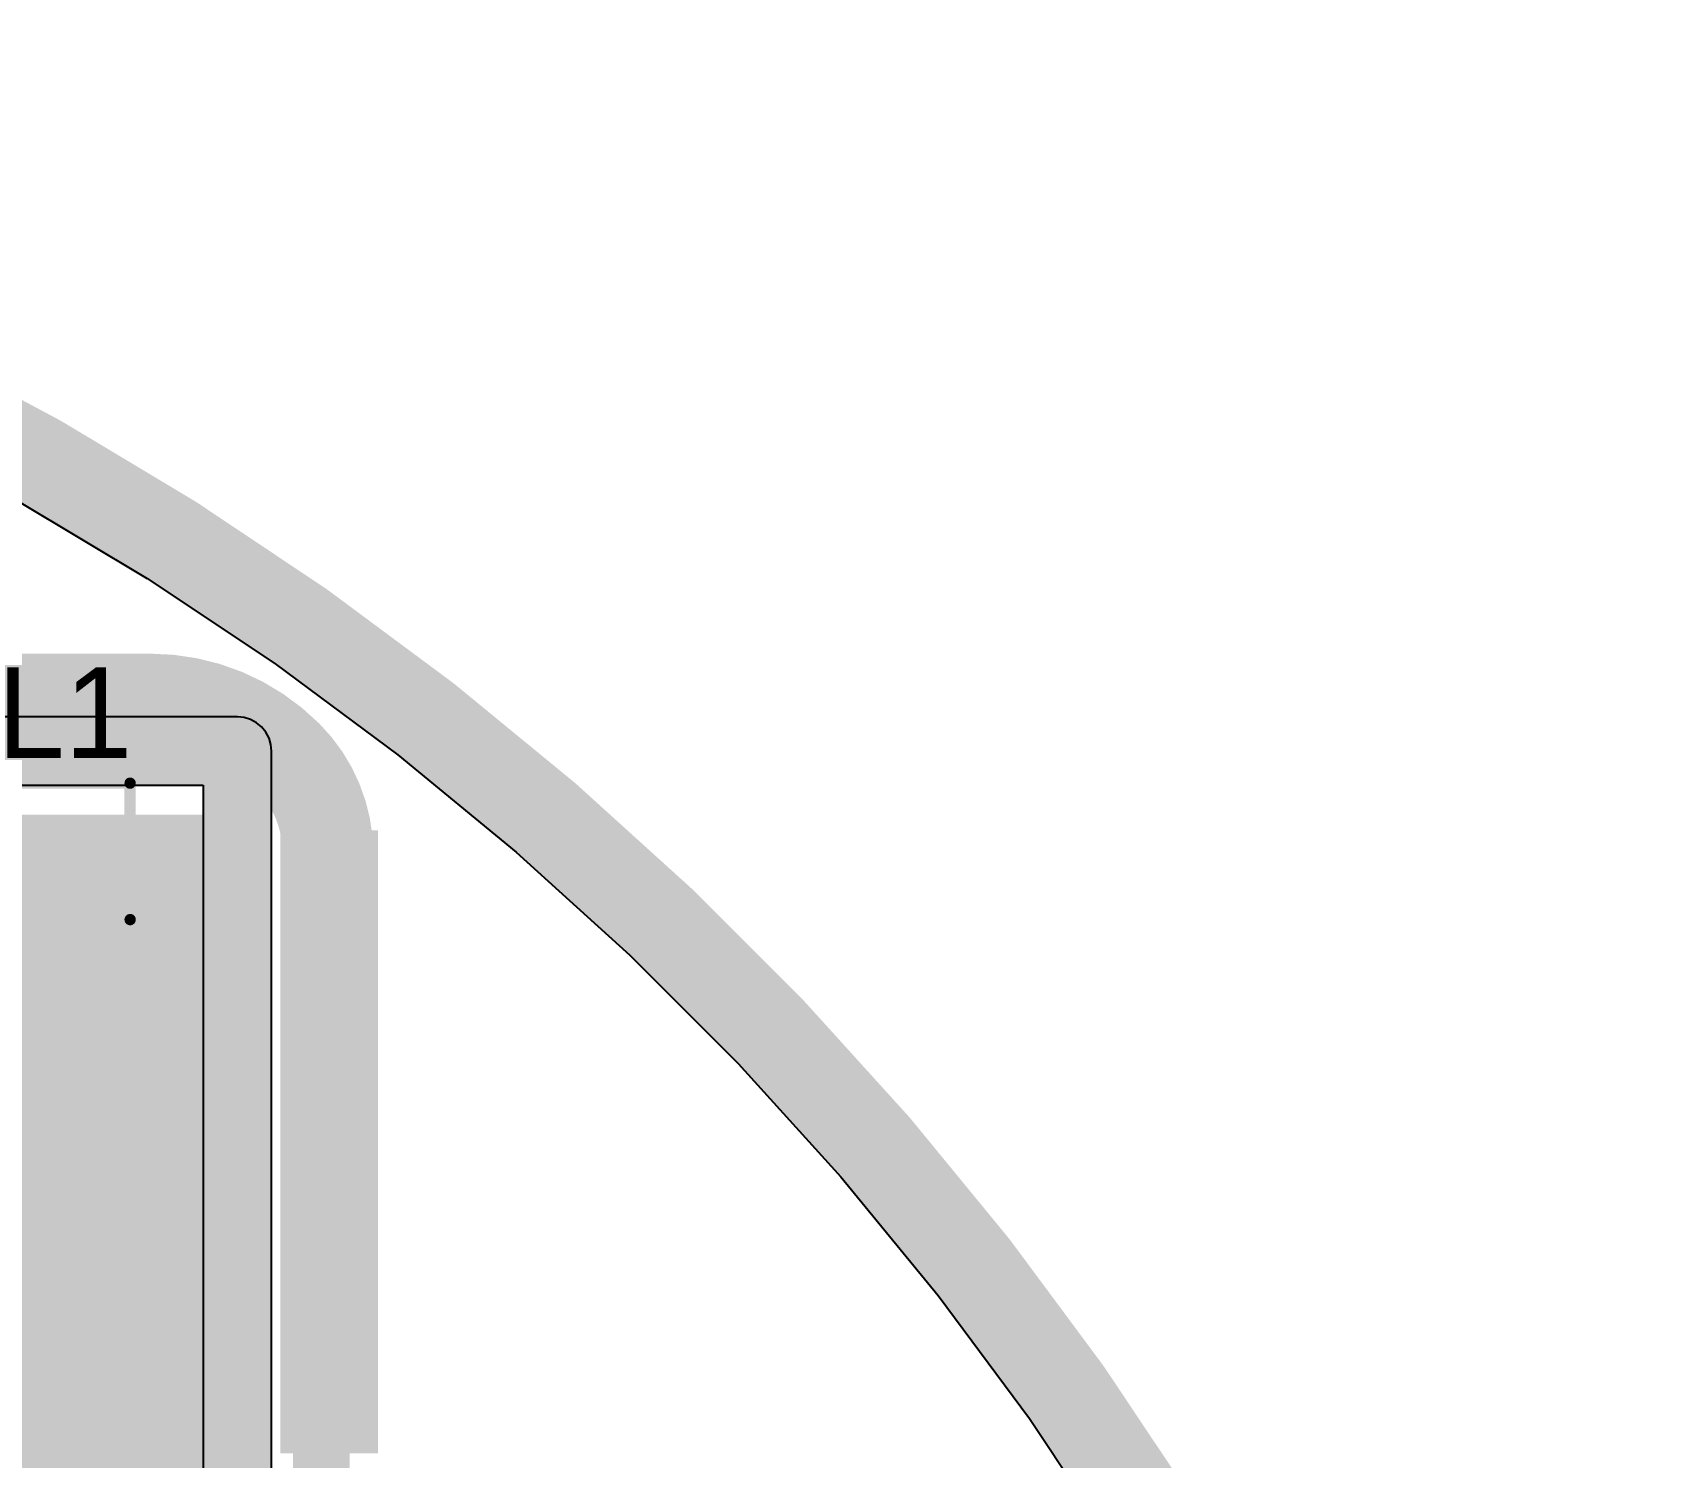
# Model space of a CAD drawing. Header units: millimetres. Extents: x 2.49 to 5.32, y 1.64 to 4.48.
# Drawn here: x 4.593 to 5.311, y 3.838 to 4.467 of the extents above; entities that cross this region are included whole.
import ezdxf

# ---------------------------------------------------------------- set-up
doc = ezdxf.new("R2010")
doc.units = ezdxf.units.MM
doc.header["$MEASUREMENT"] = 0
for name, color, linetype in [('BottomLayer', 5, 'Continuous'), ('BottomOverlay', 54, 'Continuous'), ('BottomPaste', 16, 'Continuous'), ('BottomSolder', 6, 'Continuous'), ('InternalPlane1', 76, 'Continuous'), ('InternalPlane2', 16, 'Continuous'), ('Mechanical2', 216, 'Continuous'), ('MultiLayer', 9, 'Continuous'), ('TopLayer', 1, 'Continuous'), ('TopOverlay', 2, 'Continuous'), ('TopPaste', 8, 'Continuous'), ('TopSolder', 216, 'Continuous'), ('ViaHoleLayer', 16, 'Continuous')]:
    doc.layers.add(name, color=color, linetype=linetype)

# ---------------------------------------------------------------- blocks, each defined once
blk = doc.blocks.new('SPM10054T_680M_HZ_26')
at = {"layer": 'TopLayer'}
for points in [[(-0.26968, -0.09449), (-0.12008, -0.09449), (-0.26968, 0.09449), (-0.12008, 0.09449)], [(0.12008, -0.09449), (0.26969, -0.09449), (0.12008, 0.09449), (0.26969, 0.09449)]]:
    blk.add_solid(points, dxfattribs=at)
at = {"layer": 'TopOverlay', "const_width": 0.005}
for points in [[(0, 0.19685), (-0.21063, 0.19685)], [(-0.21063, 0.19685), (-0.21063, 0.13663)], [(0.21063, 0.19685), (0, 0.19685)], [(0.21063, 0.19685), (0.21063, 0.13663)], [(-0.21063, -0.13663), (-0.21063, -0.19685)], [(0.21063, -0.13663), (0.21063, -0.19685)], [(0, -0.19685), (-0.21063, -0.19685)], [(0.21063, -0.19685), (0, -0.19685)]]:
    blk.add_lwpolyline(points, dxfattribs=at)
at = {"layer": 'TopOverlay', "const_width": 0.0025}
for points in [[(-0.21188, 0.19685, 1), (-0.20938, 0.19685, 1)], [(-0.21188, 0.19685, 1), (-0.20938, 0.19685, 1)], [(-0.00125, 0.19685, 1), (0.00125, 0.19685, 1)], [(-0.00125, 0.19685, 1), (0.00125, 0.19685, 1)], [(0.20938, 0.19685, 1), (0.21188, 0.19685, 1)], [(0.20938, 0.19685, 1), (0.21188, 0.19685, 1)], [(-0.21188, 0.13663, 1), (-0.20938, 0.13663, 1)], [(0.20938, 0.13663, 1), (0.21188, 0.13663, 1)], [(-0.21188, -0.13663, 1), (-0.20938, -0.13663, 1)], [(0.20938, -0.13663, 1), (0.21188, -0.13663, 1)], [(-0.21188, -0.19685, 1), (-0.20938, -0.19685, 1)], [(-0.21188, -0.19685, 1), (-0.20938, -0.19685, 1)], [(-0.00125, -0.19685, 1), (0.00125, -0.19685, 1)], [(-0.00125, -0.19685, 1), (0.00125, -0.19685, 1)], [(0.20938, -0.19685, 1), (0.21188, -0.19685, 1)], [(0.20938, -0.19685, 1), (0.21188, -0.19685, 1)]]:
    blk.add_lwpolyline(points, format="xyb", close=True, dxfattribs=at)
at = {"layer": 'TopPaste'}
for points in [[(-0.26968, -0.09449), (-0.12008, -0.09449), (-0.26968, 0.09449), (-0.12008, 0.09449)], [(0.12008, -0.09449), (0.26969, -0.09449), (0.12008, 0.09449), (0.26969, 0.09449)]]:
    blk.add_solid(points, dxfattribs=at)
at = {"layer": 'TopSolder'}
for points in [[(-0.27185, -0.09665), (-0.11791, -0.09665), (-0.27185, 0.09665), (-0.11791, 0.09665)], [(0.11791, -0.09665), (0.27185, -0.09665), (0.11791, 0.09665), (0.27185, 0.09665)]]:
    blk.add_solid(points, dxfattribs=at)
blk = doc.blocks.new('VS_30WQ04FNTR_M3_B_87')
at = {"layer": 'BottomLayer'}
for points in [[(-0.1237, 0.11545), (-0.0637, 0.11545), (-0.1237, 0.20522), (-0.0637, 0.20522)], [(0.0637, 0.11545), (0.1237, 0.11545), (0.0637, 0.20522), (0.1237, 0.20522)], [(-0.13268, -0.28297), (0.13268, -0.28297), (-0.13268, -0.0377), (0.13268, -0.0377)]]:
    blk.add_solid(points, dxfattribs=at)
at = {"layer": 'BottomOverlay'}
for points, const_width in [([(-0.08325, 0.228, 1), (-0.10325, 0.228, 1)], 0.01), ([(-0.10575, 0.228, 1), (-0.10075, 0.228, 1)], 0.005), ([(-0.08575, 0.228, 1), (-0.08075, 0.228, 1)], 0.005), ([(-0.12825, 0.07894, 1), (-0.12575, 0.07894, 1)], 0.0025), ([(-0.12825, 0.07894, 1), (-0.12575, 0.07894, 1)], 0.0025), ([(0.12667, 0.07894, 1), (0.12917, 0.07894, 1)], 0.0025), ([(0.12667, 0.07894, 1), (0.12917, 0.07894, 1)], 0.0025), ([(-0.12825, -0.03, 1), (-0.12575, -0.03, 1)], 0.0025), ([(0.12667, -0.03, 1), (0.12917, -0.03, 1)], 0.0025)]:
    blk.add_lwpolyline(points, format="xyb", close=True, dxfattribs=dict(at, const_width=const_width))
at = {"layer": 'BottomOverlay', "const_width": 0.005}
for points in [[(-0.127, 0.07894), (0.12792, 0.07894)], [(-0.127, 0.07894), (-0.127, -0.03)], [(0.12792, 0.07894), (0.12792, -0.03)]]:
    blk.add_lwpolyline(points, dxfattribs=at)
at = {"layer": 'BottomPaste'}
for points in [[(-0.1237, 0.11545), (-0.0637, 0.11545), (-0.1237, 0.20522), (-0.0637, 0.20522)], [(0.0637, 0.11545), (0.1237, 0.11545), (0.0637, 0.20522), (0.1237, 0.20522)], [(-0.13268, -0.28297), (0.13268, -0.28297), (-0.13268, -0.0377), (0.13268, -0.0377)]]:
    blk.add_solid(points, dxfattribs=at)
at = {"layer": 'BottomSolder'}
for points in [[(-0.1277, 0.11145), (-0.0597, 0.11145), (-0.1277, 0.20922), (-0.0597, 0.20922)], [(0.0597, 0.11145), (0.1277, 0.11145), (0.0597, 0.20922), (0.1277, 0.20922)], [(-0.13668, -0.28697), (0.13668, -0.28697), (-0.13668, -0.0337), (0.13668, -0.0337)]]:
    blk.add_solid(points, dxfattribs=at)

msp = doc.modelspace()

# ---------------------------------------------------------------- linework, layer by layer
at = {"layer": 'BottomLayer', "const_width": 0.01181}
for points in [[(4.60409, 4.09767, 1), (4.61591, 4.09767, 1)], [(4.63762, 4.09767, 1), (4.64943, 4.09767, 1)]]:
    msp.add_lwpolyline(points, format="xyb", close=True, dxfattribs=at)
at = {"layer": 'BottomLayer'}
msp.add_solid([(4.427, 3.759), (4.675, 3.759), (4.427, 4.122), (4.675, 4.122)], dxfattribs=at)
at = {"layer": 'BottomSolder', "const_width": 0.01581}
for points in [[(4.60209, 4.09767, 1), (4.61791, 4.09767, 1)], [(4.63562, 4.09767, 1), (4.65143, 4.09767, 1)]]:
    msp.add_lwpolyline(points, format="xyb", close=True, dxfattribs=at)
at = {"layer": 'InternalPlane1'}
for p, q in [((4.58519, 4.26094), (4.6432, 4.22617)), ((4.6432, 4.22617), (4.69944, 4.1886)), ((4.69944, 4.1886), (4.75376, 4.14831)), ((4.683, 4.16507), (3.832, 4.16507)), ((4.68594, 4.16478), (4.683, 4.16507)), ((4.68877, 4.16393), (4.68594, 4.16478)), ((4.69137, 4.16253), (4.68877, 4.16393)), ((4.69366, 4.16066), (4.69137, 4.16253)), ((4.69553, 4.15837), (4.69366, 4.16066)), ((4.69693, 4.15577), (4.69553, 4.15837)), ((4.69778, 4.15294), (4.69693, 4.15577)), ((4.69807, 4.15), (4.69778, 4.15294)), ((4.69807, 3.76307), (4.69807, 4.15)), ((4.75376, 4.14831), (4.80604, 4.1054)), ((4.05607, 4.13493), (4.66793, 4.13493)), ((4.66793, 4.13493), (4.66793, 3.76307)), ((4.80604, 4.1054), (4.85616, 4.05998)), ((4.85616, 4.05998), (4.90398, 4.01216)), ((4.90398, 4.01216), (4.9494, 3.96204)), ((4.9494, 3.96204), (4.99231, 3.90976)), ((4.99231, 3.90976), (5.0326, 3.85544)), ((5.0326, 3.85544), (5.07017, 3.7992))]:
    msp.add_line(p, q, dxfattribs=at)
for points, const_width in [([(4.53458, 4.31078), (4.5951, 4.27843)], 0.04), ([(4.5951, 4.27843), (4.65396, 4.24315)], 0.04), ([(4.65396, 4.24315), (4.71101, 4.20503)], 0.04), ([(4.71101, 4.20503), (4.76613, 4.16415)], 0.04), ([(4.76613, 4.16415), (4.81917, 4.12062)], 0.04), ([(4.041, 4.15), (4.683, 4.15)], 0.03), ([(4.683, 3.748), (4.683, 4.15)], 0.03), ([(4.81917, 4.12062), (4.87002, 4.07454)], 0.04), ([(4.87002, 4.07454), (4.91854, 4.02602)], 0.04), ([(4.91854, 4.02602), (4.96462, 3.97517)], 0.04), ([(4.96462, 3.97517), (5.00815, 3.92213)], 0.04), ([(5.00815, 3.92213), (5.04903, 3.86701)], 0.04), ([(5.04903, 3.86701), (5.08716, 3.80996)], 0.04)]:
    msp.add_lwpolyline(points, dxfattribs=dict(at, const_width=const_width))
for points, const_width in [([(4.5851, 4.27843, 1), (4.6051, 4.27843, 1)], 0.02), ([(4.5851, 4.27843, 1), (4.6051, 4.27843, 1)], 0.02), ([(4.64396, 4.24315, 1), (4.66396, 4.24315, 1)], 0.02), ([(4.64396, 4.24315, 1), (4.66396, 4.24315, 1)], 0.02), ([(4.70101, 4.20503, 1), (4.72101, 4.20503, 1)], 0.02), ([(4.70101, 4.20503, 1), (4.72101, 4.20503, 1)], 0.02), ([(4.75613, 4.16415, 1), (4.77613, 4.16415, 1)], 0.02), ([(4.75613, 4.16415, 1), (4.77613, 4.16415, 1)], 0.02), ([(4.6755, 4.15, 1), (4.6905, 4.15, 1)], 0.015), ([(4.6755, 4.15, 1), (4.6905, 4.15, 1)], 0.015), ([(4.80917, 4.12062, 1), (4.82917, 4.12062, 1)], 0.02), ([(4.80917, 4.12062, 1), (4.82917, 4.12062, 1)], 0.02), ([(4.86002, 4.07454, 1), (4.88002, 4.07454, 1)], 0.02), ([(4.86002, 4.07454, 1), (4.88002, 4.07454, 1)], 0.02), ([(4.90854, 4.02602, 1), (4.92854, 4.02602, 1)], 0.02), ([(4.90854, 4.02602, 1), (4.92854, 4.02602, 1)], 0.02), ([(4.95462, 3.97517, 1), (4.97462, 3.97517, 1)], 0.02), ([(4.95462, 3.97517, 1), (4.97462, 3.97517, 1)], 0.02), ([(4.99815, 3.92213, 1), (5.01815, 3.92213, 1)], 0.02), ([(4.99815, 3.92213, 1), (5.01815, 3.92213, 1)], 0.02), ([(5.03903, 3.86701, 1), (5.05903, 3.86701, 1)], 0.02), ([(5.03903, 3.86701, 1), (5.05903, 3.86701, 1)], 0.02)]:
    msp.add_lwpolyline(points, format="xyb", close=True, dxfattribs=dict(at, const_width=const_width))
at = {"layer": 'InternalPlane2'}
for p, q in [((4.58519, 4.26094), (4.6432, 4.22617)), ((4.6432, 4.22617), (4.69944, 4.1886)), ((4.69944, 4.1886), (4.75376, 4.14831)), ((4.75376, 4.14831), (4.80604, 4.1054)), ((4.80604, 4.1054), (4.85616, 4.05998)), ((4.85616, 4.05998), (4.90398, 4.01216)), ((4.90398, 4.01216), (4.9494, 3.96204)), ((4.9494, 3.96204), (4.99231, 3.90976)), ((4.99231, 3.90976), (5.0326, 3.85544)), ((5.0326, 3.85544), (5.07017, 3.7992))]:
    msp.add_line(p, q, dxfattribs=at)
at = {"layer": 'InternalPlane2', "const_width": 0.04}
for points in [[(4.53458, 4.31078), (4.5951, 4.27843)], [(4.5951, 4.27843), (4.65396, 4.24315)], [(4.65396, 4.24315), (4.71101, 4.20503)], [(4.71101, 4.20503), (4.76613, 4.16415)], [(4.76613, 4.16415), (4.81917, 4.12062)], [(4.81917, 4.12062), (4.87002, 4.07454)], [(4.87002, 4.07454), (4.91854, 4.02602)], [(4.91854, 4.02602), (4.96462, 3.97517)], [(4.96462, 3.97517), (5.00815, 3.92213)], [(5.00815, 3.92213), (5.04903, 3.86701)], [(5.04903, 3.86701), (5.08716, 3.80996)]]:
    msp.add_lwpolyline(points, dxfattribs=at)
at = {"layer": 'InternalPlane2'}
for points, const_width in [([(4.5851, 4.27843, 1), (4.6051, 4.27843, 1)], 0.02), ([(4.5851, 4.27843, 1), (4.6051, 4.27843, 1)], 0.02), ([(4.64396, 4.24315, 1), (4.66396, 4.24315, 1)], 0.02), ([(4.64396, 4.24315, 1), (4.66396, 4.24315, 1)], 0.02), ([(4.70101, 4.20503, 1), (4.72101, 4.20503, 1)], 0.02), ([(4.70101, 4.20503, 1), (4.72101, 4.20503, 1)], 0.02), ([(4.75613, 4.16415, 1), (4.77613, 4.16415, 1)], 0.02), ([(4.75613, 4.16415, 1), (4.77613, 4.16415, 1)], 0.02), ([(4.80917, 4.12062, 1), (4.82917, 4.12062, 1)], 0.02), ([(4.80917, 4.12062, 1), (4.82917, 4.12062, 1)], 0.02), ([(4.56438, 4.09767, 1), (4.58829, 4.09767, 1)], 0.02391), ([(4.59805, 4.09767, 1), (4.62195, 4.09767, 1)], 0.02391), ([(4.63157, 4.09767, 1), (4.65548, 4.09767, 1)], 0.02391), ([(4.86002, 4.07454, 1), (4.88002, 4.07454, 1)], 0.02), ([(4.86002, 4.07454, 1), (4.88002, 4.07454, 1)], 0.02), ([(4.90854, 4.02602, 1), (4.92854, 4.02602, 1)], 0.02), ([(4.90854, 4.02602, 1), (4.92854, 4.02602, 1)], 0.02), ([(4.95462, 3.97517, 1), (4.97462, 3.97517, 1)], 0.02), ([(4.95462, 3.97517, 1), (4.97462, 3.97517, 1)], 0.02), ([(4.99815, 3.92213, 1), (5.01815, 3.92213, 1)], 0.02), ([(4.99815, 3.92213, 1), (5.01815, 3.92213, 1)], 0.02), ([(5.03903, 3.86701, 1), (5.05903, 3.86701, 1)], 0.02), ([(5.03903, 3.86701, 1), (5.05903, 3.86701, 1)], 0.02)]:
    msp.add_lwpolyline(points, format="xyb", close=True, dxfattribs=dict(at, const_width=const_width))
at = {"layer": 'Mechanical2', "const_width": 0.015}
msp.add_lwpolyline([(5.30364, 3.062, 1), (2.50836, 3.062, 1)], format="xyb", close=True, dxfattribs=at)
at = {"layer": 'MultiLayer', "const_width": 0.01181}
for points in [[(4.60409, 4.09767, 1), (4.61591, 4.09767, 1)], [(4.63762, 4.09767, 1), (4.64943, 4.09767, 1)]]:
    msp.add_lwpolyline(points, format="xyb", close=True, dxfattribs=at)
at = {"layer": 'TopLayer'}
for points, const_width in [([(3.33318, 4.173), (4.64464, 4.173)], 0.04), ([(4.723, 4.067), (4.723, 4.10454)], 0.04), ([(4.72, 3.824), (4.72, 3.875)], 0.025)]:
    msp.add_lwpolyline(points, dxfattribs=dict(at, const_width=const_width))
for points, const_width in [([(4.63464, 4.173, 1), (4.65464, 4.173, 1)], 0.02), ([(4.63464, 4.173, 1), (4.65464, 4.173, 1)], 0.02), ([(4.695, 4.148, 1), (4.715, 4.148, 1)], 0.02), ([(4.695, 4.148, 1), (4.715, 4.148, 1)], 0.02), ([(4.69503, 4.14797, 1), (4.71503, 4.14797, 1)], 0.02), ([(4.69503, 4.14797, 1), (4.71503, 4.14797, 1)], 0.02), ([(4.713, 4.10454, 1), (4.733, 4.10454, 1)], 0.02), ([(4.713, 4.10454, 1), (4.733, 4.10454, 1)], 0.02), ([(4.60409, 4.09767, 1), (4.61591, 4.09767, 1)], 0.01181), ([(4.63762, 4.09767, 1), (4.64943, 4.09767, 1)], 0.01181), ([(4.713, 4.067, 1), (4.733, 4.067, 1)], 0.02), ([(4.71375, 3.875, 1), (4.72625, 3.875, 1)], 0.0125)]:
    msp.add_lwpolyline(points, format="xyb", close=True, dxfattribs=dict(at, const_width=const_width))
at = {"layer": 'TopLayer', "const_width": 0.04}
for points in [[(4.64464, 4.173, -0.198912), (4.705, 4.148)], [(4.705, 4.148, -0.000193), (4.70503, 4.14797)], [(4.70503, 4.14797, -0.198712), (4.723, 4.10454)]]:
    msp.add_lwpolyline(points, format="xyb", dxfattribs=at)
at = {"layer": 'TopLayer'}
for points in [[(4.397, 4.049), (4.694, 4.049), (4.397, 4.114), (4.694, 4.114)], [(4.702, 3.84), (4.745, 3.84), (4.702, 4.115), (4.745, 4.115)], [(4.398, 3.77), (4.695, 3.77), (4.398, 4.07), (4.695, 4.07)]]:
    msp.add_solid(points, dxfattribs=at)
at = {"layer": 'TopSolder', "const_width": 0.01581}
for points in [[(4.60209, 4.09767, 1), (4.61791, 4.09767, 1)], [(4.63562, 4.09767, 1), (4.65143, 4.09767, 1)]]:
    msp.add_lwpolyline(points, format="xyb", close=True, dxfattribs=at)
at = {"layer": 'ViaHoleLayer', "const_width": 0.00591}
for points in [[(4.60705, 4.09767, 1), (4.61295, 4.09767, 1)], [(4.64057, 4.09767, 1), (4.64648, 4.09767, 1)]]:
    msp.add_lwpolyline(points, format="xyb", close=True, dxfattribs=at)

# ---------------------------------------------------------------- block references
for name, p, rotation in [('SPM10054T_680M_HZ_26', (4.425, 3.939), 180), ('VS_30WQ04FNTR_M3_B_87', (4.391, 3.96325), 90)]:
    msp.add_blockref(name, p, dxfattribs=dict(rotation=rotation))

# ---------------------------------------------------------------- texts
at = {"layer": 'TopOverlay'}
msp.add_text('L1', height=0.04, dxfattribs=at).set_placement((4.577, 4.147))

doc.saveas('drawing.dxf')
